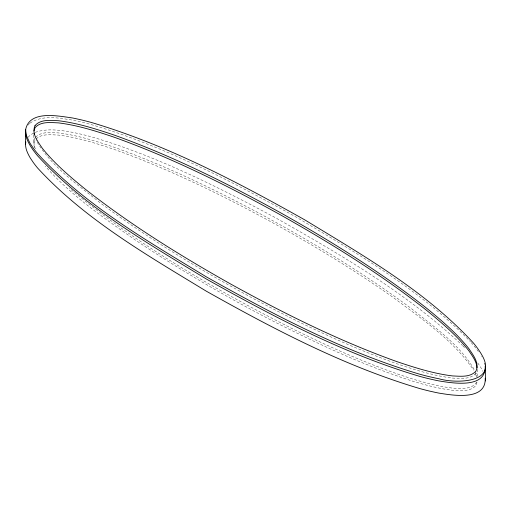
<?xml version="1.0" encoding="UTF-8"?>
<svg xmlns="http://www.w3.org/2000/svg" width="511" height="511" viewBox="0 0 511 511"><rect width="100%" height="100%" fill="white"/><g stroke="black" fill="none" stroke-linecap="round" stroke-linejoin="round"><path stroke-width="0.38" stroke-dasharray="2.56 1.92" d="M35.029 137.746L33.771 141.649L34.486 146.734L35.425 148.835M34.282 147.43L33.771 143.795L35.029 139.899M476.393 381.998L475.971 383.295C470.19 389.829 460.392 388.417 452.586 388.124C439.351 386.559 426.449 383.116 413.699 379.334C372.813 366.432 333.6 348.828 295.103 330.08C216.351 290.325 139.011 246.072 70.991 189.504L69.234 187.914M477.019 382.196L475.971 385.447C470.19 391.982 460.392 390.57 452.586 390.276C439.351 388.711 426.449 385.268 413.699 381.487C365.148 366.074 318.858 344.401 273.519 321.355C225.913 296.725 179.502 269.738 135.025 239.806C103.369 217.641 70.901 195.426 45.307 166.145M28.06 125.067L28.45 124.614M28.06 137.261L30.283 135.102L33.202 133.275M28.648 124.39L29.082 123.956M35.534 137.287C41.327 131.186 50.832 132.694 58.414 132.917C77.512 135.243 95.94 141.1 114.1 147.232C164.044 165.04 211.918 188.137 258.694 212.991C311.371 241.441 362.791 272.478 410.889 308.203C433.909 326.893 460.021 344.51 474.943 370.807M36.038 138.973C41.87 133.365 51.036 134.885 58.414 135.07C77.512 137.395 95.94 143.252 114.1 149.384C164.044 167.193 211.918 190.284 258.694 215.137C305.278 240.24 350.75 267.509 394 298.028C422.508 319.509 453.366 340.179 473.684 370.156M475.971 373.254C470.19 379.788 460.392 378.376 452.586 378.083C433.488 375.757 415.06 369.9 396.9 363.768C346.956 345.96 299.082 322.863 252.306 298.009C199.629 269.559 148.209 238.522 100.111 202.797C77.091 184.107 50.979 166.49 36.057 140.193M29.306 123.739L29.785 123.317M30.034 123.113C42.343 114.771 58.382 117.894 72.102 120.053A125.169 72.268 0 0 1 75.315 120.698L81.76 122.142A198.038 114.336 0 0 1 91.578 124.69C163.967 146.127 231.509 181.213 297.268 217.712C358.122 253.954 420.84 290.331 470.439 341.693M35.253 132.355C47.108 128.14 60.03 130.152 72.102 132.247A125.169 72.268 0 0 1 75.315 132.892L81.76 134.336A198.038 114.336 0 0 1 91.578 136.884C155.644 155.638 215.706 185.832 274.394 217.143C340.339 254.35 406.769 293.129 462.231 345.251M462.704 345.723L465.489 348.559M471.231 342.594L473.384 345.117A198.153 114.4 0 0 1 477.791 350.782L478.309 351.523M477.785 362.976L480.295 366.7A124.94 72.134 0 0 1 481.407 368.552L482.863 371.305M481.407 356.359L481.598 356.704M475.256 371.503L476.514 374.308L476.923 377.214M475.256 373.656L476.514 376.46M477.229 369.351L477.229 376.307M33.771 135.032L33.771 143.795"/><path stroke-width="0.77" d="M485.214 378.191C486.268 401.103 452.938 395.38 438.898 393.1A125.169 72.268 0 0 1 435.685 392.454L429.24 391.011A198.038 114.336 0 0 1 419.422 388.462C344.28 366.125 274.273 329.397 206.214 291.129C146.97 255.066 85.056 219.558 37.616 168.036A198.153 114.4 0 0 1 33.209 162.364L30.705 158.64A124.94 72.134 0 0 1 29.593 156.788C27.102 152.335 24.79 147.174 25.806 141.962M25.55 130.043L26.559 135.83L29.593 142.448A124.94 72.134 0 0 0 30.705 144.3L33.215 148.024A198.153 114.4 0 0 0 37.622 153.69C85.05 205.218 146.976 240.713 206.214 276.783C274.273 315.057 344.28 351.779 419.416 374.122A198.038 114.336 0 0 0 429.234 376.664L435.685 378.108A125.169 72.268 0 0 0 438.898 378.753C455.869 383.825 499.138 383.141 481.407 354.212A124.94 72.134 0 0 0 480.295 352.36L477.785 348.636A198.153 114.4 0 0 0 473.378 342.964C425.95 291.436 364.024 255.941 304.786 219.871C236.727 181.603 166.72 144.875 91.584 122.531A198.038 114.336 0 0 0 81.766 119.989L75.315 118.546A125.169 72.268 0 0 0 72.102 117.9C57.896 115.991 29.159 109.846 25.55 130.043L25.55 144.587M25.806 129.768C24.79 134.981 27.102 140.142 29.593 144.594A124.94 72.134 0 0 0 30.705 146.446L33.215 150.17A198.153 114.4 0 0 0 37.622 155.842C85.05 207.37 146.976 242.866 206.214 278.936C274.273 317.203 344.28 353.931 419.416 376.275A198.038 114.336 0 0 0 429.234 378.817L435.685 380.261A125.169 72.268 0 0 0 438.898 380.906C452.938 383.186 486.268 388.909 485.214 365.997M33.982 130.95L35.029 127.705C40.81 121.171 50.608 122.583 58.414 122.876C77.512 125.201 95.94 131.059 114.1 137.191C171.383 157.695 226.054 184.854 279.274 214.192C330.31 242.878 380.299 273.807 426.315 310.113C441.402 322.46 456.406 335.178 468.625 350.463C472.177 355.797 476.616 361.239 477.025 367.901M484.639 363.602L484.818 364.215M33.975 133.058L34.18 134.514M485.45 366.413L485.45 380.957M35.029 125.553C31.305 133.754 38.082 141.854 42.375 148.343C54.594 163.629 69.598 176.346 84.685 188.693C130.701 225 180.69 255.928 231.726 284.614C284.946 313.952 339.617 341.112 396.9 361.616C415.06 367.748 433.488 373.605 452.586 375.93C460.392 376.224 470.19 377.635 475.971 371.101C479.695 362.906 472.918 354.8 468.625 348.31C456.406 333.025 441.402 320.308 426.315 307.961C380.299 271.654 330.31 240.726 279.274 212.039C226.054 182.702 171.383 155.548 114.1 135.038C95.94 128.906 77.512 123.049 58.414 120.724C50.608 120.43 40.81 119.018 35.029 125.553"/></g></svg>
